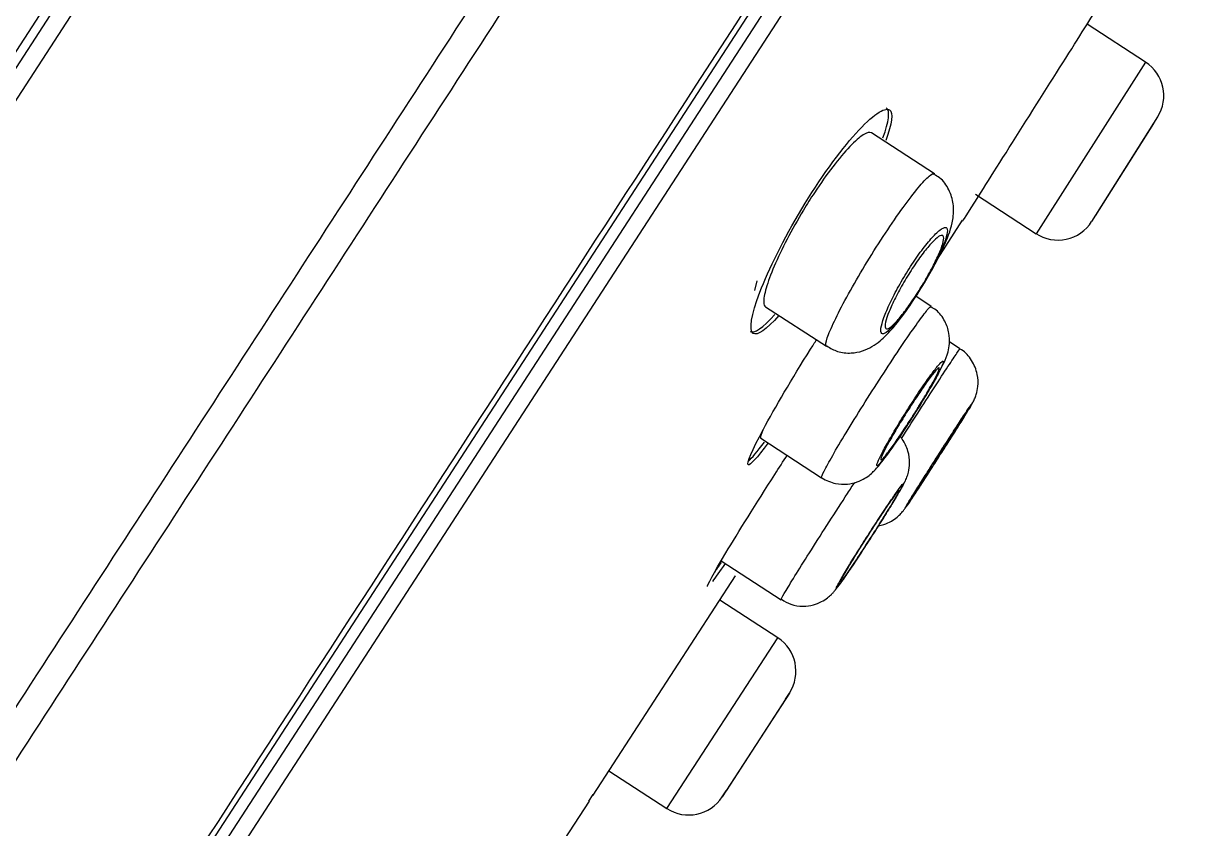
# Model space of a CAD drawing. Header units: millimetres. Extents: x -60 to 7633, y -2614 to 2146.
# Drawn here: x 3286.54 to 3302.53, y 1021.57 to 1032.65 of the extents above; entities that cross this region are included whole.
import ezdxf

# ---------------------------------------------------------------- set-up
doc = ezdxf.new("R2010")
doc.units = ezdxf.units.MM
doc.layers.get('0').update_dxf_attribs({"color": 250})

msp = doc.modelspace()

# ---------------------------------------------------------------- linework, layer by layer
at = {"linetype": 'Continuous'}
for p, q in [((3312.307, 1071.44), (3258.556, 988.671)), ((3258.493, 989.009), (3311.972, 1071.36)), ((3311.827, 1071.371), (3258.63, 989.455)), ((3316.664, 1063.798), (3268.007, 988.873)), ((3267.743, 988.174), (3316.434, 1063.151)), ((3316.546, 1062.916), (3268.004, 988.167)), ((3301.98, 1032.117), (3301.176, 1032.639)), ((3301.98, 1032.117), (3300.473, 1029.757)), ((3302.146, 1031.363), (3301.237, 1029.924)), ((3302.089, 1031.272), (3301.288, 1030.003)), ((3299.073, 1030.582), (3298.207, 1031.144)), ((3299.639, 1030.299), (3300.473, 1029.757)), ((3299.115, 1029.404), (3299.459, 1029.942)), ((3299.457, 1029.94), (3299.467, 1029.934)), ((3296.603, 1028.974), (3296.635, 1029.106)), ((3299.03, 1028.757), (3298.817, 1028.895)), ((3296.749, 1028.752), (3297.588, 1028.208)), ((3299.425, 1028.172), (3299.28, 1028.267)), ((3296.685, 1026.941), (3297.521, 1026.398)), ((3296.139, 1025.256), (3296.964, 1024.72)), ((3294.376, 1022.031), (3296.337, 1025.05)), ((3296.337, 1025.05), (3296.335, 1025.051)), ((3296.917, 1024.196), (3296.119, 1024.714)), ((3296.964, 1024.72), (3296.964, 1024.72)), ((3295.392, 1021.848), (3296.917, 1024.196)), ((3297.079, 1023.436), (3296.153, 1022.009)), ((3297.025, 1023.351), (3297.079, 1023.436)), ((3297.025, 1023.351), (3296.208, 1022.093)), ((3294.594, 1022.366), (3295.392, 1021.848)), ((3294.322, 1021.947), (3293.552, 1020.772)), ((3294.318, 1021.947), (3294.38, 1022.041)), ((3294.374, 1022.032), (3294.376, 1022.031)), ((3296.153, 1022.009), (3296.208, 1022.093))]:
    msp.add_line(p, q, dxfattribs=at)
for centre, start, end in [((3301.681, 1031.656), 327.7224, 57.0654), ((3300.773, 1030.218), 236.7086, 327.707), ((3296.618, 1023.735), 327.1005, 57), ((3295.692, 1022.309), 237, 326.8995)]:
    msp.add_arc(centre, 0.55, start, end, dxfattribs=at)
for points, knots in [([(3262.241, 985.993), (3262.359, 986.177), (3262.642, 986.613), (3263.533, 987.982), (3264.149, 988.926), (3265.654, 991.249), (3266.55, 992.629), (3268.634, 995.835), (3269.815, 997.649), (3272.366, 1001.581), (3273.752, 1003.717), (3276.738, 1008.313), (3278.299, 1010.712), (3281.547, 1015.716), (3283.245, 1018.335), (3286.66, 1023.59), (3288.393, 1026.255), (3291.876, 1031.621), (3293.61, 1034.295), (3296.992, 1039.501), (3298.626, 1042.013), (3301.774, 1046.864), (3303.303, 1049.222), (3306.132, 1053.578), (3307.443, 1055.592), (3309.848, 1059.298), (3310.939, 1060.982), (3312.817, 1063.873), (3313.618, 1065.102), (3314.925, 1067.117), (3315.417, 1067.88), (3316.08, 1068.901), (3316.253, 1069.162), (3316.253, 1069.161)], [0, 0, 0, 0, 0.0625, 0.0625, 0.125, 0.125, 0.1875, 0.1875, 0.25, 0.25, 0.3125, 0.3125, 0.375, 0.375, 0.4375, 0.4375, 0.5, 0.5, 0.5625, 0.5625, 0.625, 0.625, 0.6875, 0.6875, 0.75, 0.75, 0.8125, 0.8125, 0.875, 0.875, 0.9375, 0.9375, 1, 1, 1, 1]), ([(3284.402, 1030.998), (3285.742, 1033.062), (3287.08, 1035.122), (3289.715, 1039.181), (3291.025, 1041.198), (3294.838, 1047.068), (3297.216, 1050.731), (3301.638, 1057.541), (3303.575, 1060.523), (3306.072, 1064.368), (3306.832, 1065.538), (3308.169, 1067.597), (3308.752, 1068.495), (3309.249, 1069.259)], [0, 0, 0, 0, 0.125, 0.125, 0.25, 0.25, 0.5, 0.5, 0.75, 0.75, 0.875, 0.875, 1, 1, 1, 1]), ([(3316.497, 1068.809), (3316.496, 1068.811), (3316.324, 1068.551), (3315.664, 1067.534), (3315.174, 1066.773), (3313.871, 1064.766), (3313.073, 1063.542), (3311.203, 1060.662), (3310.116, 1058.984), (3307.72, 1055.293), (3306.414, 1053.286), (3303.595, 1048.947), (3302.072, 1046.597), (3298.936, 1041.765), (3297.308, 1039.262), (3293.938, 1034.076), (3292.21, 1031.411), (3288.74, 1026.064), (3287.012, 1023.408), (3283.609, 1018.171), (3281.917, 1015.561), (3278.68, 1010.574), (3277.124, 1008.182), (3274.147, 1003.601), (3272.766, 1001.472), (3270.222, 997.551), (3269.045, 995.742), (3266.966, 992.544), (3266.073, 991.167), (3264.57, 988.849), (3263.956, 987.906), (3263.064, 986.538), (3262.781, 986.101), (3262.662, 985.915)], [0, 0, 0, 0, 0.0625, 0.0625, 0.125, 0.125, 0.1875, 0.1875, 0.25, 0.25, 0.3125, 0.3125, 0.375, 0.375, 0.4375, 0.4375, 0.5, 0.5, 0.5625, 0.5625, 0.625, 0.625, 0.6875, 0.6875, 0.75, 0.75, 0.8125, 0.8125, 0.875, 0.875, 0.9375, 0.9375, 1, 1, 1, 1]), ([(3267.811, 988.702), (3268.183, 989.275), (3268.682, 990.044), (3269.926, 991.959), (3270.679, 993.119), (3272.4, 995.769), (3273.363, 997.252), (3275.492, 1000.531), (3276.666, 1002.338), (3279.131, 1006.135), (3280.432, 1008.138), (3283.171, 1012.356), (3284.608, 1014.568), (3287.505, 1019.029), (3288.979, 1021.3), (3291.982, 1025.923), (3293.49, 1028.245), (3296.445, 1032.797), (3297.905, 1035.044), (3300.785, 1039.478), (3302.165, 1041.604), (3304.799, 1045.66), (3306.062, 1047.605), (3308.43, 1051.251), (3309.514, 1052.92), (3311.489, 1055.961), (3312.387, 1057.343), (3313.939, 1059.733), (3314.591, 1060.737), (3315.651, 1062.37), (3316.061, 1063.001), (3316.471, 1063.632), (3316.573, 1063.79), (3316.71, 1064.001), (3316.745, 1064.053), (3316.744, 1064.053)], [0, 0, 0, 0, 0.0625, 0.0625, 0.125, 0.125, 0.1875, 0.1875, 0.25, 0.25, 0.3125, 0.3125, 0.375, 0.375, 0.4375, 0.4375, 0.5, 0.5, 0.5625, 0.5625, 0.625, 0.625, 0.6875, 0.6875, 0.75, 0.75, 0.8125, 0.8125, 0.875, 0.875, 0.9375, 0.9375, 0.96875, 0.96875, 1, 1, 1, 1]), ([(3300.429, 1031.455), (3300.683, 1031.858), (3300.931, 1032.251), (3301.286, 1032.813), (3301.39, 1032.977), (3301.39, 1032.977), (3301.39, 1032.977), (3301.39, 1032.977)], [0, 0, 0, 0, 0.499875, 0.499875, 0.99975, 0.99975, 1, 1, 1, 1]), ([(3297.248, 1030.098), (3297.495, 1030.508), (3297.77, 1030.889), (3298.218, 1031.386), (3298.389, 1031.503), (3298.511, 1031.423), (3298.493, 1031.274), (3298.405, 1031.038)], [0, 0, 0, 0, 0.351053, 0.351053, 0.702105, 0.702105, 1, 1, 1, 1]), ([(3298.366, 1031.075), (3298.45, 1031.303), (3298.468, 1031.451), (3298.412, 1031.488), (3298.412, 1031.488), (3298.412, 1031.488)], [0, 0, 0, 0, 0.997379, 0.997379, 1, 1, 1, 1]), ([(3299.467, 1029.934), (3299.467, 1029.934), (3299.571, 1030.098), (3299.926, 1030.659), (3300.174, 1031.053), (3300.429, 1031.455)], [0, 0, 0, 0, 0.499634, 0.499634, 1, 1, 1, 1]), ([(3298.207, 1031.144), (3298.206, 1031.145), (3298.206, 1031.145), (3298.206, 1031.145), (3298.183, 1031.159), (3298.145, 1031.149), (3298.094, 1031.117), (3298.044, 1031.085), (3297.981, 1031.03), (3297.909, 1030.955), (3297.839, 1030.881), (3297.758, 1030.786), (3297.675, 1030.678), (3297.593, 1030.571), (3297.507, 1030.449), (3297.423, 1030.321), (3297.372, 1030.243), (3297.321, 1030.163), (3297.272, 1030.082)], [0, 0, 0, 0, 0.00359, 0.00359, 0.00359, 0.22305, 0.22305, 0.22305, 0.442282, 0.442282, 0.442282, 0.659116, 0.659116, 0.659116, 0.872327, 0.872327, 0.872327, 1, 1, 1, 1]), ([(3297.588, 1028.207), (3297.583, 1028.211), (3297.581, 1028.217), (3297.58, 1028.227), (3297.578, 1028.252), (3297.591, 1028.301), (3297.616, 1028.369), (3297.642, 1028.437), (3297.683, 1028.526), (3297.734, 1028.629), (3297.784, 1028.732), (3297.848, 1028.851), (3297.918, 1028.976), (3297.988, 1029.101), (3298.067, 1029.236), (3298.149, 1029.37), (3298.23, 1029.503), (3298.316, 1029.638), (3298.4, 1029.764), (3298.483, 1029.89), (3298.566, 1030.011), (3298.642, 1030.116), (3298.718, 1030.221), (3298.79, 1030.314), (3298.85, 1030.387), (3298.911, 1030.46), (3298.963, 1030.515), (3299.001, 1030.547), (3299.036, 1030.578), (3299.061, 1030.59), (3299.073, 1030.582)], [0, 0, 0, 0, 0.041415, 0.041415, 0.041415, 0.14944, 0.14944, 0.14944, 0.257603, 0.257603, 0.257603, 0.365548, 0.365548, 0.365548, 0.472979, 0.472979, 0.472979, 0.579838, 0.579838, 0.579838, 0.686359, 0.686359, 0.686359, 0.792959, 0.792959, 0.792959, 0.900006, 0.900006, 0.900006, 1, 1, 1, 1]), ([(3298.916, 1029.045), (3298.972, 1029.139), (3299.081, 1029.325), (3299.239, 1029.649), (3299.328, 1029.886), (3299.347, 1030.151), (3299.284, 1030.362), (3299.181, 1030.511), (3299.097, 1030.557), (3299.068, 1030.573)], [0, 0, 0, 0, 0.152933, 0.352852, 0.596143, 0.730186, 0.840788, 0.951552, 1, 1, 1, 1]), ([(3296.934, 1028.632), (3296.761, 1028.438), (3296.635, 1028.348), (3296.518, 1028.427), (3296.552, 1028.635), (3296.793, 1029.266), (3297.001, 1029.687), (3297.248, 1030.098)], [0, 0, 0, 0, 0.303104, 0.303104, 0.651552, 0.651552, 1, 1, 1, 1]), ([(3297.272, 1030.082), (3297.192, 1029.949), (3297.115, 1029.811), (3297.047, 1029.68), (3296.979, 1029.55), (3296.919, 1029.423), (3296.87, 1029.31), (3296.821, 1029.196), (3296.783, 1029.093), (3296.759, 1029.009), (3296.734, 1028.924), (3296.723, 1028.856), (3296.725, 1028.812), (3296.727, 1028.781), (3296.735, 1028.761), (3296.75, 1028.752)], [0, 0, 0, 0, 0.21133, 0.21133, 0.21133, 0.422502, 0.422502, 0.422502, 0.636048, 0.636048, 0.636048, 0.852922, 0.852922, 0.852922, 1, 1, 1, 1]), ([(3298.897, 1029.024), (3298.946, 1029.105), (3298.994, 1029.188), (3299.038, 1029.267), (3299.081, 1029.346), (3299.12, 1029.422), (3299.151, 1029.491), (3299.183, 1029.56), (3299.209, 1029.623), (3299.226, 1029.674), (3299.244, 1029.726), (3299.253, 1029.769), (3299.253, 1029.797), (3299.253, 1029.826), (3299.244, 1029.842), (3299.226, 1029.844), (3299.208, 1029.845), (3299.181, 1029.832), (3299.147, 1029.805), (3299.113, 1029.778), (3299.072, 1029.737), (3299.026, 1029.685), (3298.981, 1029.634), (3298.931, 1029.571), (3298.88, 1029.501), (3298.83, 1029.432), (3298.777, 1029.355), (3298.727, 1029.275), (3298.677, 1029.197), (3298.629, 1029.115), (3298.584, 1029.035), (3298.54, 1028.956), (3298.499, 1028.876), (3298.465, 1028.804), (3298.43, 1028.73), (3298.401, 1028.662), (3298.379, 1028.604), (3298.358, 1028.545), (3298.344, 1028.495), (3298.339, 1028.458), (3298.333, 1028.42), (3298.337, 1028.395), (3298.349, 1028.385), (3298.361, 1028.375), (3298.382, 1028.38), (3298.41, 1028.399), (3298.438, 1028.417), (3298.475, 1028.451), (3298.516, 1028.496), (3298.557, 1028.541), (3298.604, 1028.598), (3298.653, 1028.664), (3298.701, 1028.729), (3298.753, 1028.803), (3298.804, 1028.88), (3298.835, 1028.927), (3298.866, 1028.975), (3298.897, 1029.024)], [0, 0, 0, 0, 0.052662, 0.052662, 0.052662, 0.105288, 0.105288, 0.105288, 0.158468, 0.158468, 0.158468, 0.212655, 0.212655, 0.212655, 0.267727, 0.267727, 0.267727, 0.323157, 0.323157, 0.323157, 0.378163, 0.378163, 0.378163, 0.432078, 0.432078, 0.432078, 0.484754, 0.484754, 0.484754, 0.536686, 0.536686, 0.536686, 0.588728, 0.588728, 0.588728, 0.641647, 0.641647, 0.641647, 0.695778, 0.695778, 0.695778, 0.750889, 0.750889, 0.750889, 0.80631, 0.80631, 0.80631, 0.861275, 0.861275, 0.861275, 0.91528, 0.91528, 0.91528, 0.968268, 0.968268, 0.968268, 1, 1, 1, 1]), ([(3298.895, 1029.028), (3298.852, 1028.957), (3298.806, 1028.886), (3298.761, 1028.821), (3298.717, 1028.757), (3298.673, 1028.696), (3298.632, 1028.645), (3298.592, 1028.593), (3298.554, 1028.55), (3298.522, 1028.517), (3298.489, 1028.485), (3298.462, 1028.463), (3298.441, 1028.453), (3298.42, 1028.443), (3298.406, 1028.446), (3298.399, 1028.46), (3298.393, 1028.475), (3298.394, 1028.502), (3298.402, 1028.54), (3298.411, 1028.578), (3298.427, 1028.627), (3298.45, 1028.684), (3298.473, 1028.741), (3298.503, 1028.806), (3298.538, 1028.876), (3298.572, 1028.944), (3298.612, 1029.018), (3298.655, 1029.09), (3298.697, 1029.162), (3298.742, 1029.235), (3298.787, 1029.303), (3298.831, 1029.37), (3298.877, 1029.434), (3298.919, 1029.489), (3298.962, 1029.545), (3299.003, 1029.594), (3299.039, 1029.632), (3299.075, 1029.671), (3299.107, 1029.699), (3299.132, 1029.716), (3299.158, 1029.733), (3299.177, 1029.738), (3299.189, 1029.731), (3299.2, 1029.724), (3299.204, 1029.705), (3299.2, 1029.674), (3299.196, 1029.643), (3299.184, 1029.6), (3299.165, 1029.549), (3299.145, 1029.498), (3299.118, 1029.437), (3299.086, 1029.372), (3299.054, 1029.307), (3299.016, 1029.235), (3298.975, 1029.163), (3298.95, 1029.118), (3298.923, 1029.073), (3298.895, 1029.028)], [0, 0, 0, 0, 0.052803, 0.052803, 0.052803, 0.105599, 0.105599, 0.105599, 0.158518, 0.158518, 0.158518, 0.211908, 0.211908, 0.211908, 0.265919, 0.265919, 0.265919, 0.320466, 0.320466, 0.320466, 0.375219, 0.375219, 0.375219, 0.429707, 0.429707, 0.429707, 0.483532, 0.483532, 0.483532, 0.536608, 0.536608, 0.536608, 0.589227, 0.589227, 0.589227, 0.641912, 0.641912, 0.641912, 0.695139, 0.695139, 0.695139, 0.749112, 0.749112, 0.749112, 0.803678, 0.803678, 0.803678, 0.858427, 0.858427, 0.858427, 0.912896, 0.912896, 0.912896, 0.966783, 0.966783, 0.966783, 1, 1, 1, 1]), ([(3297.593, 1028.212), (3297.645, 1028.181), (3297.742, 1028.124), (3297.923, 1028.107), (3298.086, 1028.138), (3298.224, 1028.203), (3298.354, 1028.299), (3298.501, 1028.45), (3298.702, 1028.709), (3298.841, 1028.926), (3298.916, 1029.045)], [0, 0, 0, 0, 0.085848, 0.183557, 0.268929, 0.351617, 0.441846, 0.590376, 0.807372, 1, 1, 1, 1]), ([(3297.521, 1026.398), (3297.519, 1026.399), (3297.519, 1026.403), (3297.521, 1026.41), (3297.526, 1026.43), (3297.546, 1026.472), (3297.579, 1026.534), (3297.612, 1026.596), (3297.658, 1026.679), (3297.715, 1026.776), (3297.772, 1026.873), (3297.84, 1026.987), (3297.914, 1027.108), (3297.988, 1027.229), (3298.071, 1027.361), (3298.154, 1027.493), (3298.238, 1027.625), (3298.325, 1027.76), (3298.408, 1027.887), (3298.491, 1028.015), (3298.573, 1028.138), (3298.646, 1028.247), (3298.72, 1028.355), (3298.788, 1028.452), (3298.843, 1028.53), (3298.899, 1028.608), (3298.945, 1028.668), (3298.976, 1028.707), (3299.006, 1028.743), (3299.025, 1028.76), (3299.03, 1028.757)], [0, 0, 0, 0, 0.038936, 0.038936, 0.038936, 0.146441, 0.146441, 0.146441, 0.253965, 0.253965, 0.253965, 0.361449, 0.361449, 0.361449, 0.468849, 0.468849, 0.468849, 0.576158, 0.576158, 0.576158, 0.683413, 0.683413, 0.683413, 0.790678, 0.790678, 0.790678, 0.898011, 0.898011, 0.898011, 1, 1, 1, 1]), ([(3298.788, 1027.256), (3298.843, 1027.344), (3298.948, 1027.512), (3299.104, 1027.779), (3299.2, 1027.965), (3299.256, 1028.095), (3299.286, 1028.247), (3299.28, 1028.397), (3299.223, 1028.56), (3299.129, 1028.692), (3299.052, 1028.735), (3299.025, 1028.749)], [0, 0, 0, 0, 0.142806, 0.317533, 0.50584, 0.629279, 0.695303, 0.770444, 0.85875, 0.957674, 1, 1, 1, 1]), ([(3296.788, 1026.877), (3296.634, 1026.672), (3296.534, 1026.562), (3296.486, 1026.593), (3296.563, 1026.775), (3296.878, 1027.361), (3297.115, 1027.763), (3297.369, 1028.166)], [0, 0, 0, 0, 0.3025732, 0.3025732, 0.6512866, 0.6512866, 1, 1, 1, 1]), ([(3298.62, 1026.94), (3298.693, 1027.052), (3298.766, 1027.166), (3298.837, 1027.275), (3298.919, 1027.403), (3299, 1027.528), (3299.072, 1027.638), (3299.143, 1027.748), (3299.208, 1027.848), (3299.261, 1027.928), (3299.314, 1028.009), (3299.356, 1028.072), (3299.383, 1028.113), (3299.41, 1028.153), (3299.424, 1028.173), (3299.425, 1028.172)], [0, 0, 0, 0, 0.177201, 0.177201, 0.177201, 0.385131, 0.385131, 0.385131, 0.593058, 0.593058, 0.593058, 0.800984, 0.800984, 0.800984, 1, 1, 1, 1]), ([(3299.139, 1026.696), (3299.193, 1026.781), (3299.294, 1026.939), (3299.444, 1027.176), (3299.551, 1027.348), (3299.587, 1027.407), (3299.612, 1027.453), (3299.63, 1027.489), (3299.656, 1027.557), (3299.68, 1027.67), (3299.672, 1027.838), (3299.596, 1028.013), (3299.497, 1028.136), (3299.432, 1028.164), (3299.423, 1028.168)], [0, 0, 0, 0, 0.132172, 0.28723, 0.444485, 0.57636, 0.604186, 0.624786, 0.656102, 0.711136, 0.791756, 0.891969, 0.986711, 1, 1, 1, 1]), ([(3298.782, 1027.248), (3298.833, 1027.328), (3298.883, 1027.41), (3298.93, 1027.487), (3298.976, 1027.564), (3299.02, 1027.639), (3299.057, 1027.704), (3299.094, 1027.769), (3299.125, 1027.827), (3299.148, 1027.873), (3299.171, 1027.919), (3299.186, 1027.955), (3299.193, 1027.977), (3299.2, 1027.999), (3299.198, 1028.007), (3299.187, 1028.002), (3299.176, 1027.997), (3299.156, 1027.978), (3299.129, 1027.946), (3299.102, 1027.914), (3299.067, 1027.87), (3299.027, 1027.815), (3298.988, 1027.76), (3298.941, 1027.695), (3298.893, 1027.624), (3298.845, 1027.553), (3298.793, 1027.475), (3298.742, 1027.395), (3298.691, 1027.316), (3298.639, 1027.233), (3298.591, 1027.154), (3298.543, 1027.075), (3298.497, 1026.998), (3298.457, 1026.928), (3298.417, 1026.858), (3298.382, 1026.794), (3298.354, 1026.741), (3298.326, 1026.688), (3298.306, 1026.645), (3298.294, 1026.615), (3298.282, 1026.585), (3298.279, 1026.568), (3298.284, 1026.564), (3298.289, 1026.561), (3298.303, 1026.572), (3298.325, 1026.596), (3298.347, 1026.619), (3298.378, 1026.657), (3298.414, 1026.705), (3298.45, 1026.753), (3298.493, 1026.813), (3298.539, 1026.88), (3298.585, 1026.946), (3298.635, 1027.022), (3298.686, 1027.1), (3298.718, 1027.148), (3298.75, 1027.198), (3298.782, 1027.248)], [0, 0, 0, 0, 0.053501, 0.053501, 0.053501, 0.106993, 0.106993, 0.106993, 0.160607, 0.160607, 0.160607, 0.214429, 0.214429, 0.214429, 0.268415, 0.268415, 0.268415, 0.322449, 0.322449, 0.322449, 0.376383, 0.376383, 0.376383, 0.430108, 0.430108, 0.430108, 0.483608, 0.483608, 0.483608, 0.536977, 0.536977, 0.536977, 0.590368, 0.590368, 0.590368, 0.643925, 0.643925, 0.643925, 0.697712, 0.697712, 0.697712, 0.751685, 0.751685, 0.751685, 0.80572, 0.80572, 0.80572, 0.859672, 0.859672, 0.859672, 0.913439, 0.913439, 0.913439, 0.967, 0.967, 0.967, 1, 1, 1, 1]), ([(3298.778, 1027.25), (3298.734, 1027.18), (3298.687, 1027.108), (3298.643, 1027.042), (3298.6, 1026.977), (3298.557, 1026.914), (3298.519, 1026.861), (3298.481, 1026.807), (3298.447, 1026.761), (3298.42, 1026.726), (3298.392, 1026.691), (3298.37, 1026.666), (3298.356, 1026.653), (3298.341, 1026.64), (3298.334, 1026.639), (3298.335, 1026.65), (3298.335, 1026.661), (3298.343, 1026.684), (3298.359, 1026.718), (3298.374, 1026.752), (3298.397, 1026.797), (3298.426, 1026.85), (3298.454, 1026.902), (3298.489, 1026.964), (3298.528, 1027.03), (3298.566, 1027.095), (3298.61, 1027.166), (3298.654, 1027.237), (3298.698, 1027.308), (3298.744, 1027.381), (3298.789, 1027.449), (3298.834, 1027.517), (3298.878, 1027.583), (3298.918, 1027.641), (3298.958, 1027.699), (3298.996, 1027.751), (3299.027, 1027.792), (3299.059, 1027.833), (3299.085, 1027.865), (3299.104, 1027.885), (3299.123, 1027.905), (3299.135, 1027.914), (3299.139, 1027.91), (3299.144, 1027.907), (3299.14, 1027.891), (3299.129, 1027.864), (3299.118, 1027.837), (3299.1, 1027.798), (3299.075, 1027.751), (3299.05, 1027.704), (3299.018, 1027.647), (3298.982, 1027.584), (3298.946, 1027.522), (3298.905, 1027.453), (3298.861, 1027.383), (3298.835, 1027.34), (3298.807, 1027.295), (3298.778, 1027.25)], [0, 0, 0, 0, 0.053542, 0.053542, 0.053542, 0.107083, 0.107083, 0.107083, 0.160648, 0.160648, 0.160648, 0.214302, 0.214302, 0.214302, 0.268069, 0.268069, 0.268069, 0.321925, 0.321925, 0.321925, 0.375808, 0.375808, 0.375808, 0.429638, 0.429638, 0.429638, 0.483356, 0.483356, 0.483356, 0.536952, 0.536952, 0.536952, 0.590474, 0.590474, 0.590474, 0.644008, 0.644008, 0.644008, 0.697631, 0.697631, 0.697631, 0.751379, 0.751379, 0.751379, 0.805228, 0.805228, 0.805228, 0.859111, 0.859111, 0.859111, 0.912951, 0.912951, 0.912951, 0.966691, 0.966691, 0.966691, 1, 1, 1, 1]), ([(3299.136, 1026.691), (3299.187, 1026.771), (3299.239, 1026.852), (3299.287, 1026.928), (3299.336, 1027.004), (3299.382, 1027.077), (3299.421, 1027.14), (3299.461, 1027.203), (3299.496, 1027.259), (3299.522, 1027.302), (3299.549, 1027.345), (3299.568, 1027.377), (3299.579, 1027.396), (3299.59, 1027.414), (3299.592, 1027.419), (3299.585, 1027.411), (3299.579, 1027.403), (3299.563, 1027.38), (3299.54, 1027.346), (3299.517, 1027.312), (3299.485, 1027.264), (3299.448, 1027.208), (3299.412, 1027.152), (3299.368, 1027.085), (3299.321, 1027.012), (3299.275, 1026.94), (3299.223, 1026.861), (3299.172, 1026.782), (3299.121, 1026.702), (3299.069, 1026.62), (3299.019, 1026.542), (3298.969, 1026.463), (3298.921, 1026.387), (3298.878, 1026.319), (3298.835, 1026.251), (3298.796, 1026.189), (3298.765, 1026.139), (3298.734, 1026.089), (3298.709, 1026.049), (3298.694, 1026.023), (3298.678, 1025.996), (3298.67, 1025.982), (3298.671, 1025.982), (3298.672, 1025.982), (3298.683, 1025.996), (3298.701, 1026.023), (3298.719, 1026.049), (3298.746, 1026.089), (3298.779, 1026.139), (3298.812, 1026.189), (3298.852, 1026.251), (3298.896, 1026.319), (3298.94, 1026.387), (3298.989, 1026.463), (3299.04, 1026.541), (3299.071, 1026.59), (3299.104, 1026.641), (3299.136, 1026.691)], [0, 0, 0, 0, 0.053704, 0.053704, 0.053704, 0.107408, 0.107408, 0.107408, 0.161118, 0.161118, 0.161118, 0.214834, 0.214834, 0.214834, 0.268552, 0.268552, 0.268552, 0.322265, 0.322265, 0.322265, 0.375969, 0.375969, 0.375969, 0.429665, 0.429665, 0.429665, 0.483356, 0.483356, 0.483356, 0.537049, 0.537049, 0.537049, 0.590748, 0.590748, 0.590748, 0.644455, 0.644455, 0.644455, 0.69817, 0.69817, 0.69817, 0.751888, 0.751888, 0.751888, 0.805603, 0.805603, 0.805603, 0.85931, 0.85931, 0.85931, 0.913008, 0.913008, 0.913008, 0.9667, 0.9667, 0.9667, 1, 1, 1, 1]), ([(3297.524, 1026.397), (3297.59, 1026.362), (3297.695, 1026.311), (3297.87, 1026.304), (3298.009, 1026.335), (3298.116, 1026.387), (3298.194, 1026.445), (3298.256, 1026.504), (3298.341, 1026.601), (3298.466, 1026.769), (3298.646, 1027.034), (3298.743, 1027.186), (3298.788, 1027.256)], [0, 0, 0, 0, 0.101807, 0.184658, 0.254698, 0.315864, 0.369316, 0.421858, 0.499873, 0.71263, 0.886961, 1, 1, 1, 1]), ([(3298.724, 1026.064), (3298.723, 1026.064), (3298.724, 1026.066), (3298.726, 1026.069), (3298.73, 1026.077), (3298.742, 1026.098), (3298.762, 1026.13), (3298.781, 1026.161), (3298.807, 1026.204), (3298.839, 1026.254), (3298.87, 1026.305), (3298.908, 1026.365), (3298.949, 1026.429), (3298.989, 1026.493), (3299.034, 1026.563), (3299.079, 1026.633), (3299.124, 1026.704), (3299.17, 1026.776), (3299.215, 1026.845), (3299.259, 1026.914), (3299.302, 1026.98), (3299.341, 1027.04), (3299.379, 1027.099), (3299.414, 1027.152), (3299.443, 1027.196), (3299.471, 1027.239), (3299.494, 1027.273), (3299.509, 1027.295), (3299.524, 1027.317), (3299.533, 1027.328), (3299.533, 1027.327), (3299.533, 1027.326), (3299.526, 1027.312), (3299.511, 1027.288), (3299.496, 1027.263), (3299.474, 1027.227), (3299.446, 1027.182), (3299.418, 1027.136), (3299.383, 1027.081), (3299.345, 1027.021), (3299.306, 1026.96), (3299.264, 1026.892), (3299.219, 1026.823), (3299.192, 1026.78), (3299.163, 1026.735), (3299.135, 1026.691)], [0, 0, 0, 0, 0.024493, 0.024493, 0.024493, 0.096115, 0.096115, 0.096115, 0.167741, 0.167741, 0.167741, 0.239367, 0.239367, 0.239367, 0.310992, 0.310992, 0.310992, 0.382611, 0.382611, 0.382611, 0.454224, 0.454224, 0.454224, 0.525835, 0.525835, 0.525835, 0.597446, 0.597446, 0.597446, 0.66906, 0.66906, 0.66906, 0.74068, 0.74068, 0.74068, 0.812305, 0.812305, 0.812305, 0.883932, 0.883932, 0.883932, 0.955557, 0.955557, 0.955557, 1, 1, 1, 1]), ([(3296.713, 1027.053), (3296.701, 1027.024), (3296.691, 1026.999), (3296.686, 1026.981), (3296.68, 1026.958), (3296.679, 1026.945), (3296.685, 1026.941)], [0, 0, 0, 0, 0.440505, 0.440505, 0.440505, 1, 1, 1, 1]), ([(3298.207, 1025.587), (3298.262, 1025.673), (3298.365, 1025.834), (3298.518, 1026.081), (3298.615, 1026.245), (3298.66, 1026.328), (3298.692, 1026.395), (3298.722, 1026.485), (3298.739, 1026.611), (3298.719, 1026.774), (3298.659, 1026.891), (3298.613, 1026.956), (3298.603, 1026.969)], [0, 0, 0, 0, 0.148416, 0.325075, 0.507689, 0.61489, 0.674186, 0.719226, 0.7878, 0.878637, 0.975678, 1, 1, 1, 1]), ([(3299.135, 1026.691), (3299.09, 1026.62), (3299.044, 1026.549), (3299.001, 1026.482), (3298.958, 1026.416), (3298.917, 1026.352), (3298.881, 1026.298), (3298.845, 1026.243), (3298.813, 1026.195), (3298.789, 1026.158), (3298.764, 1026.121), (3298.746, 1026.093), (3298.735, 1026.078)], [0, 0, 0, 0, 0.250001, 0.250001, 0.250001, 0.500002, 0.500002, 0.500002, 0.749999, 0.749999, 0.749999, 1, 1, 1, 1]), ([(3295.952, 1024.901), (3295.94, 1024.908), (3296.033, 1025.08), (3296.375, 1025.649), (3296.621, 1026.045), (3296.878, 1026.445)], [0, 0, 0, 0, 0.4996277, 0.4996277, 1, 1, 1, 1]), ([(3296.964, 1024.72), (3296.963, 1024.721), (3296.964, 1024.724), (3296.967, 1024.73), (3296.975, 1024.747), (3296.997, 1024.787), (3297.033, 1024.847), (3297.068, 1024.906), (3297.117, 1024.987), (3297.176, 1025.082), (3297.235, 1025.177), (3297.305, 1025.289), (3297.381, 1025.409), (3297.457, 1025.529), (3297.54, 1025.659), (3297.625, 1025.791), (3297.709, 1025.922), (3297.796, 1026.057), (3297.879, 1026.184), (3297.913, 1026.237), (3297.947, 1026.289), (3297.98, 1026.339)], [0, 0, 0, 0, 0.061057, 0.061057, 0.061057, 0.234588, 0.234588, 0.234588, 0.408125, 0.408125, 0.408125, 0.581648, 0.581648, 0.581648, 0.755144, 0.755144, 0.755144, 0.928611, 0.928611, 0.928611, 1, 1, 1, 1]), ([(3298.205, 1025.583), (3298.256, 1025.664), (3298.308, 1025.745), (3298.356, 1025.821), (3298.404, 1025.897), (3298.449, 1025.97), (3298.488, 1026.034), (3298.527, 1026.098), (3298.56, 1026.154), (3298.586, 1026.198), (3298.611, 1026.242), (3298.629, 1026.275), (3298.638, 1026.294), (3298.648, 1026.314), (3298.648, 1026.32), (3298.64, 1026.312), (3298.632, 1026.305), (3298.615, 1026.284), (3298.59, 1026.25), (3298.566, 1026.217), (3298.533, 1026.17), (3298.495, 1026.114), (3298.457, 1026.059), (3298.412, 1025.992), (3298.364, 1025.921), (3298.317, 1025.849), (3298.265, 1025.77), (3298.214, 1025.691), (3298.163, 1025.611), (3298.11, 1025.529), (3298.061, 1025.451), (3298.011, 1025.372), (3297.963, 1025.296), (3297.921, 1025.227), (3297.879, 1025.159), (3297.842, 1025.097), (3297.812, 1025.046), (3297.782, 1024.995), (3297.759, 1024.954), (3297.744, 1024.927), (3297.73, 1024.899), (3297.723, 1024.884), (3297.726, 1024.884), (3297.729, 1024.883), (3297.741, 1024.895), (3297.76, 1024.921), (3297.78, 1024.947), (3297.808, 1024.986), (3297.842, 1025.035), (3297.876, 1025.085), (3297.918, 1025.146), (3297.963, 1025.213), (3298.008, 1025.281), (3298.058, 1025.356), (3298.109, 1025.434), (3298.14, 1025.483), (3298.173, 1025.533), (3298.205, 1025.583)], [0, 0, 0, 0, 0.053659, 0.053659, 0.053659, 0.107316, 0.107316, 0.107316, 0.161002, 0.161002, 0.161002, 0.214735, 0.214735, 0.214735, 0.268503, 0.268503, 0.268503, 0.32228, 0.32228, 0.32228, 0.376033, 0.376033, 0.376033, 0.42974, 0.42974, 0.42974, 0.483399, 0.483399, 0.483399, 0.53703, 0.53703, 0.53703, 0.590667, 0.590667, 0.590667, 0.644339, 0.644339, 0.644339, 0.698061, 0.698061, 0.698061, 0.751824, 0.751824, 0.751824, 0.805602, 0.805602, 0.805602, 0.859362, 0.859362, 0.859362, 0.913081, 0.913081, 0.913081, 0.966754, 0.966754, 0.966754, 1, 1, 1, 1]), ([(3298.307, 1025.739), (3298.331, 1025.743), (3298.392, 1025.758), (3298.479, 1025.797), (3298.557, 1025.851), (3298.608, 1025.9), (3298.635, 1025.932), (3298.651, 1025.951), (3298.667, 1025.974), (3298.7, 1026.02), (3298.764, 1026.116), (3298.843, 1026.237), (3298.877, 1026.29)], [0, 0, 0, 0, 0.061809, 0.161923, 0.2444, 0.30684, 0.344397, 0.374361, 0.417649, 0.522041, 0.82374, 1, 1, 1, 1]), ([(3297.779, 1024.965), (3297.779, 1024.966), (3297.779, 1024.968), (3297.78, 1024.971), (3297.783, 1024.981), (3297.794, 1025.002), (3297.812, 1025.034), (3297.83, 1025.067), (3297.855, 1025.11), (3297.886, 1025.161), (3297.917, 1025.212), (3297.954, 1025.273), (3297.994, 1025.337), (3298.034, 1025.402), (3298.078, 1025.472), (3298.123, 1025.542), (3298.168, 1025.613), (3298.215, 1025.685), (3298.259, 1025.754), (3298.304, 1025.822), (3298.348, 1025.888), (3298.387, 1025.947), (3298.426, 1026.006), (3298.462, 1026.059), (3298.492, 1026.101), (3298.522, 1026.143), (3298.546, 1026.177), (3298.562, 1026.198), (3298.579, 1026.22), (3298.588, 1026.23), (3298.59, 1026.228), (3298.591, 1026.225), (3298.585, 1026.211), (3298.572, 1026.186), (3298.558, 1026.16), (3298.537, 1026.123), (3298.51, 1026.078), (3298.483, 1026.032), (3298.449, 1025.976), (3298.411, 1025.915), (3298.374, 1025.854), (3298.331, 1025.786), (3298.287, 1025.717), (3298.26, 1025.673), (3298.231, 1025.629), (3298.203, 1025.585)], [0, 0, 0, 0, 0.0244112, 0.0244112, 0.0244112, 0.096071, 0.096071, 0.096071, 0.1677367, 0.1677367, 0.1677367, 0.2393873, 0.2393873, 0.2393873, 0.3110077, 0.3110077, 0.3110077, 0.3825962, 0.3825962, 0.3825962, 0.4541658, 0.4541658, 0.4541658, 0.5257383, 0.5257383, 0.5257383, 0.5973339, 0.5973339, 0.5973339, 0.6689625, 0.6689625, 0.6689625, 0.7406185, 0.7406185, 0.7406185, 0.8122848, 0.8122848, 0.8122848, 0.88394, 0.88394, 0.88394, 0.9555683, 0.9555683, 0.9555683, 1, 1, 1, 1]), ([(3296.969, 1024.726), (3297.014, 1024.697), (3297.099, 1024.645), (3297.259, 1024.624), (3297.404, 1024.644), (3297.518, 1024.689), (3297.601, 1024.743), (3297.655, 1024.791), (3297.69, 1024.829), (3297.726, 1024.873), (3297.783, 1024.948), (3297.892, 1025.106), (3298.054, 1025.35), (3298.154, 1025.504), (3298.207, 1025.587)], [0, 0, 0, 0, 0.07062, 0.155655, 0.225552, 0.285011, 0.334731, 0.373072, 0.403824, 0.44374, 0.53672, 0.71191, 0.869181, 1, 1, 1, 1]), ([(3298.203, 1025.585), (3298.158, 1025.514), (3298.111, 1025.443), (3298.068, 1025.376), (3298.024, 1025.31), (3297.983, 1025.247), (3297.946, 1025.193), (3297.909, 1025.139), (3297.877, 1025.091), (3297.851, 1025.055), (3297.825, 1025.019), (3297.805, 1024.992), (3297.793, 1024.978)], [0, 0, 0, 0, 0.249967, 0.249967, 0.249967, 0.499933, 0.499933, 0.499933, 0.749922, 0.749922, 0.749922, 1, 1, 1, 1])]:
    msp.add_open_spline(points, degree=3, knots=knots, dxfattribs=at)
for points in [[(3296.539, 1028.412), (3296.592, 1028.378), (3296.712, 1028.461), (3296.879, 1028.645)], [(3297.369, 1028.166), (3297.397, 1028.21), (3297.425, 1028.254), (3297.453, 1028.297)], [(3296.515, 1026.627), (3296.56, 1026.668), (3296.635, 1026.757), (3296.734, 1026.889)], [(3296.878, 1026.445), (3296.935, 1026.534), (3296.993, 1026.623), (3297.049, 1026.71)], [(3296.194, 1025.217), (3296.119, 1025.11), (3296.06, 1025.027), (3296.018, 1024.973)], [(3296.051, 1025.101), (3296.078, 1025.139), (3296.109, 1025.182), (3296.143, 1025.231)]]:
    msp.add_open_spline(points, degree=3, dxfattribs=at)

doc.saveas('drawing.dxf')
